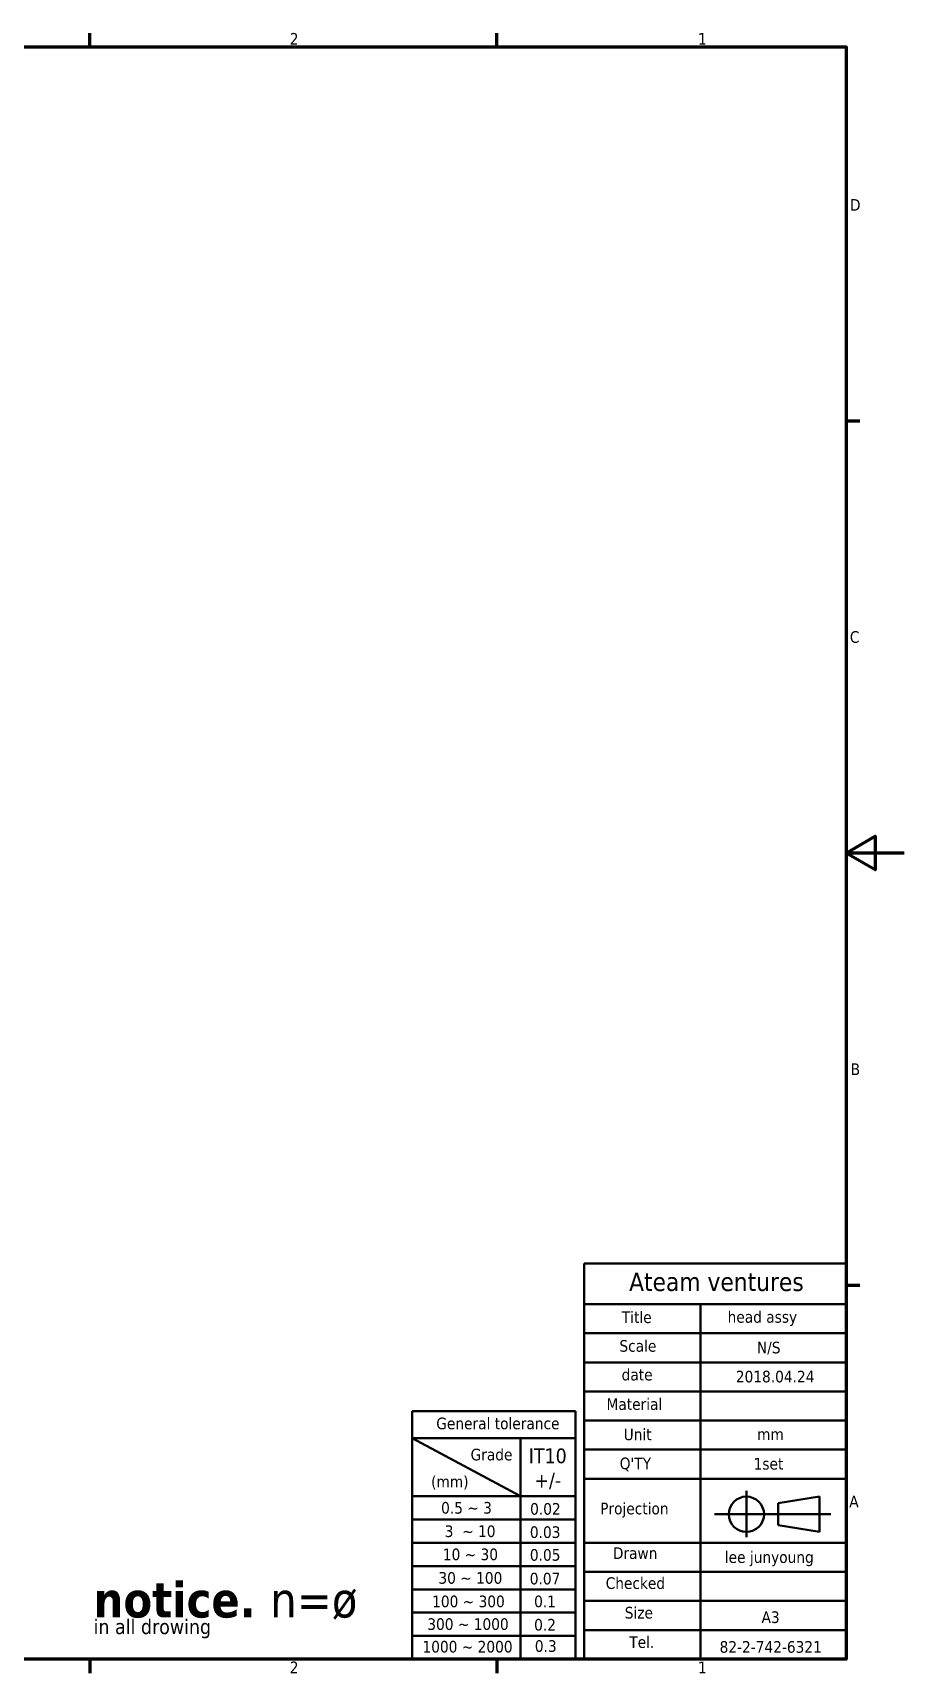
# Model space of a CAD drawing. Header units: millimetres. Extents: x 0 to 420, y 0 to 297.
# Drawn here: x 270.2 to 420, y 7.6 to 289.4 of the extents above; entities that cross this region are included whole.
import ezdxf
from ezdxf.enums import TextEntityAlignment as Align

# ---------------------------------------------------------------- set-up
doc = ezdxf.new("R2010")
doc.units = ezdxf.units.MM
for name, color, linetype, lineweight in [('Border (ANSI)', 7, 'Continuous', 70), ('Symbol (ANSI)', 7, 'Continuous', 25), ('Title (ANSI)', 7, 'Continuous', 50)]:
    doc.layers.add(name, color=color, linetype=linetype, lineweight=lineweight)
doc.styles.add('Note Text (ANSI)', font='tahoma.ttf')

# ---------------------------------------------------------------- blocks, each defined once
blk = doc.blocks.new('Borders Default Border')
at = {"layer": 'Border (ANSI)'}
for p, q in [((280, 287), (280, 289.4)), ((350, 287), (350, 289.4)), ((410, 222.75), (412.4, 222.75)), ((410, 74.25), (412.4, 74.25)), ((280, 10), (280, 7.6)), ((350, 10), (350, 7.6))]:
    blk.add_line(p, q, dxfattribs=at)
at = {"layer": 'Border (ANSI)', "flags": 128}
for points in [[(10, 10), (10, 287), (410, 287), (410, 10), (10, 10)], [(420, 148.5), (410, 148.5), (415, 151.39), (415, 145.61), (410, 148.5)]]:
    blk.add_lwpolyline(points, dxfattribs=at)
at = {"layer": 'Border (ANSI)', "char_height": 2, "attachment_point": 7, "style": 'Note Text (ANSI)'}
for s, insert in [('2', (314.39, 287.4)), ('1', (384.55, 287.4)), ('D', (410.67, 258.87)), ('C', (410.66, 184.59)), ('B', (410.79, 110.37)), ('A', (410.55, 36.12)), ('2', (314.39, 7.6)), ('1', (384.55, 7.6))]:
    blk.add_mtext(s, dxfattribs=dict(at, insert=insert))
blk = doc.blocks.new('Title Blocks ANSI - Large')
at = {"layer": 'Title (ANSI)'}
for p, q in [((213.43, -53.73), (168.43, -53.73)), ((168.43, -53.73), (168.43, -121.73)), ((213.43, -121.73), (213.43, -53.73)), ((168.43, -60.73), (213.43, -60.73)), ((188.43, -60.73), (188.43, -121.73)), ((168.43, -65.73), (213.43, -65.73)), ((168.43, -70.73), (213.43, -70.73)), ((168.43, -75.73), (213.43, -75.73)), ((138.87, -79.09), (138.87, -121.73)), ((166.93, -79.09), (138.87, -79.09)), ((138.87, -79.09), (166.93, -79.09)), ((166.93, -83.74), (166.93, -79.09)), ((168.43, -80.73), (213.43, -80.73)), ((138.87, -83.74), (166.93, -83.74)), ((138.87, -83.74), (157.45, -93.73)), ((157.45, -83.74), (157.45, -121.73)), ((166.93, -83.74), (166.93, -121.73)), ((168.43, -85.73), (213.43, -85.73)), ((168.43, -90.73), (213.43, -90.73)), ((196.31, -92.79), (196.31, -100.79)), ((138.87, -93.73), (166.93, -93.73)), ((208.89, -93.78), (201.74, -94.91)), ((201.74, -94.91), (201.74, -98.69)), ((208.89, -93.78), (208.89, -99.84)), ((138.87, -97.73), (166.93, -97.73)), ((190.81, -96.83), (210.84, -96.83)), ((208.89, -99.84), (201.74, -98.69)), ((138.87, -101.73), (166.93, -101.73)), ((168.43, -101.73), (213.43, -101.73)), ((138.87, -105.73), (166.93, -105.73)), ((168.43, -106.73), (213.43, -106.73)), ((138.87, -109.73), (166.93, -109.73)), ((168.43, -111.73), (213.43, -111.73)), ((138.87, -113.73), (166.93, -113.73)), ((138.87, -117.73), (166.93, -117.73)), ((168.43, -116.73), (213.43, -116.73)), ((138.87, -121.73), (166.93, -121.73)), ((168.43, -121.73), (166.93, -121.73)), ((168.43, -121.73), (213.43, -121.73))]:
    blk.add_line(p, q, dxfattribs=at)
blk.add_circle((196.31, -96.83), 3.03, dxfattribs=at)
at = {"layer": 'Title (ANSI)', "style": 'Note Text (ANSI)'}
for s, p in [('2018.04.24', (194.49, -74.77)), ('mm', (198.14, -84.68)), ('1set', (197.55, -89.75)), ('lee junyoung', (192.6, -105.79))]:
    blk.add_text(s, height=2, dxfattribs=at).set_placement(p, align=Align.BOTTOM_LEFT)
for s, p in [('Drawn', (173.35, -102.51)), ('Checked', (172.12, -107.66))]:
    blk.add_text(s, height=2, dxfattribs=at).set_placement(p, align=Align.TOP_LEFT)
at = {"layer": 'Title (ANSI)', "attachment_point": 1, "style": 'Note Text (ANSI)'}
for s, insert, char_height in [('\\fTahoma|b0|i0;\\H3.1750;Ateam ventures', (176.15, -55.3), 3.175), ('head assy', (193.08, -61.92), 2), ('\\fTahoma|b0|i0;Scale', (174.48, -66.9), 2), ('\\fTahoma|b0|i0;N/S', (198.11, -67.18), 2), ('\\fTahoma|b0|i0;date', (174.86, -71.84), 2), ('\\fTahoma|b0|i0;Material', (172.26, -76.9), 2), ('\\fTahoma|b0|i0;General tolerance', (143, -80.22), 2), ('\\fTahoma|b0|i0;Unit', (175.21, -82.1), 2), ('\\fTahoma|b0|i0;Grade', (148.9, -85.57), 2), ("\\fTahoma|b0|i0;Q'TY", (174.53, -87.09), 2), ('\\fTahoma|b0|i0;0.5 ~ 3', (143.83, -94.72), 2), ('\\fTahoma|b0|i0;0.02', (159.13, -94.9), 2), ('\\fTahoma|b0|i0;Projection', (171.17, -94.84), 2), ('\\fTahoma|b0|i0;0.05', (159.09, -102.81), 2), ('\\fTahoma|b0|i0;30 ~ 100', (143.37, -106.76), 2), ('\\fTahoma|b0|i0;0.07', (159.07, -106.88), 2), ('\\fTahoma|b0|i0;100 ~ 300', (142.29, -110.8), 2), ('\\fTahoma|b0|i0;0.1', (159.82, -110.8), 2), ('\\fTahoma|b0|i0;Size', (175.4, -112.74), 2), ('\\fTahoma|b0|i0;300 ~ 1000', (141.46, -114.7), 2), ('A3', (198.91, -113.51), 2), ('\\fTahoma|b0|i0;Tel.', (176.18, -117.79), 2), ('\\fTahoma|b0|i0;1000 ~ 2000', (140.63, -118.58), 2), ('\\fTahoma|b0|i0;82-2-742-6321', (191.7, -118.62), 2)]:
    blk.add_mtext(s, dxfattribs=dict(at, insert=insert, char_height=char_height))
at = {"layer": 'Title (ANSI)', "char_height": 2, "attachment_point": 1, "style": 'Note Text (ANSI)'}
for s, insert, width in [('\\fTahoma|b0|i0;Title', (174.89, -61.97), 7.6254), ('\\fTahoma|b0|i0;(mm)', (142.11, -90.22), 7.6672), ('\\fTahoma|b0|i0;3  ~ 10', (144.45, -98.74), 9.081), ('\\fTahoma|b0|i0;0.03', (159.09, -98.9), 5.5653), ('\\fTahoma|b0|i0;10 ~ 30', (144.13, -102.72), 10.501), ('\\fTahoma|b0|i0;0.2', (159.82, -114.81), 5.4674), ('\\fTahoma|b0|i0;0.3', (159.94, -118.47), 5.7083)]:
    blk.add_mtext(s, dxfattribs=dict(at, insert=insert, width=width))
at = {"layer": 'Title (ANSI)', "insert": (162.16, -85.52), "char_height": 2.54, "attachment_point": 2, "line_spacing_factor": 0.987884, "style": 'Note Text (ANSI)'}
blk.add_mtext('\\fTahoma|b0|i0;\\H2.5400;IT10\\P+/-', dxfattribs=at)

msp = doc.modelspace()

# ---------------------------------------------------------------- block references
for name, p in [('Borders Default Border', (0, 0)), ('Title Blocks ANSI - Large', (196.5687, 131.7349))]:
    msp.add_blockref(name, p)

# ---------------------------------------------------------------- texts
at = {"layer": 'Symbol (ANSI)', "insert": (280.669, 23.269), "char_height": 2, "width": 52.568864, "attachment_point": 1, "line_spacing_factor": 0.631344, "style": 'Note Text (ANSI)'}
msp.add_mtext('{\\fTahoma|b1|i0|c129|p34;\\H3.05x;notice. \\fTahoma|b0|i0|c129|p34;n=ø \\P\\H0.41639x;in all drowing\\H2.6789x; }', dxfattribs=at)

doc.saveas('drawing.dxf')
